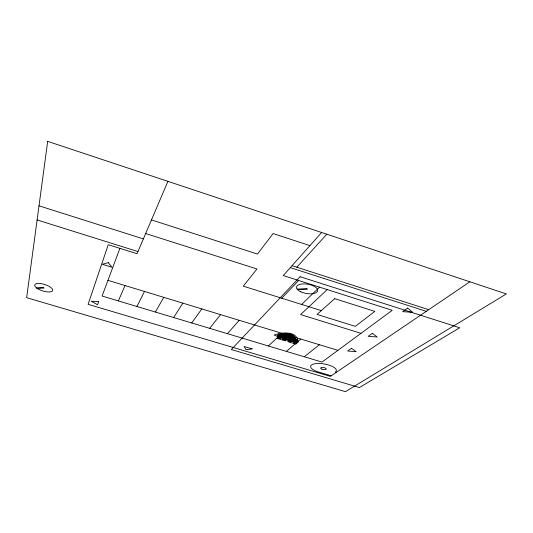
<?xml version="1.0" encoding="UTF-8"?>
<svg xmlns="http://www.w3.org/2000/svg" width="533" height="533" viewBox="0 0 533 533"><rect width="100%" height="100%" fill="white"/><g stroke="black" fill="none" stroke-linecap="round" stroke-linejoin="round"><path stroke-width="0.8" d="M294.762 338.322L293.257 338.355M294.409 342.079L295.948 343.445L294.409 342.079L294.676 340.62M294.596 342.079L295.122 339.155L295.728 339.961L295.235 342.719C297.854 343.872 297.401 339.001 296.408 339.794M295.016 341.073L295.455 338.062L295.016 341.073L293.603 341.1L294.103 338.342L294.582 338.828M295.922 340.354L295.628 340.054L295.129 342.812L293.643 342.746L294.036 340.56M296.641 342.699L297.161 339.774M290.911 338.895L290.425 338.402L289.925 341.16L291.324 341.133L291.724 338.941M292.61 336.936L292.311 336.636L291.997 339.401L293.41 339.374L293.943 336.436L293.103 336.363M294.209 338.642L293.916 338.342L293.416 341.107L291.924 341.04L292.191 339.581M292.011 341.127L292.404 338.935M292.69 340.367L294.243 341.746L292.69 340.367L292.957 338.908M292.877 340.367L293.143 338.901M293.41 339.374L293.856 336.35M294.929 340.987L293.516 341.013L294.016 338.248L293.41 337.436M293.73 342.832L294.123 340.647M288.253 341.1L289.652 341.073L289.852 338.015L290.338 338.315L289.739 341.16L288.253 341.1L288.653 338.915M288.34 341.187L288.606 339.728M290.678 338.322L289.292 336.916L289.832 333.971L290.638 334.791L290.219 337.662L291.638 337.629L292.091 334.597L291.331 334.617M291.391 334.864L289.073 334.664L288.2 339.468L289.606 339.441L289.539 337.509M291.138 336.849L290.871 338.315L289.486 336.916L290.025 333.964M289.006 340.427L290.565 341.8L289.006 340.427L289.272 338.968M290.845 335.19L290.538 334.884L290.032 337.662L288.62 337.695L289.945 337.576L290.452 334.797L289.832 333.971M289.192 340.427L289.459 338.968M289.606 339.441L289.792 337.889M290.039 338.015L289.725 337.502M292.111 336.236L291.804 339.401L290.312 339.341L290.578 337.875M290.392 339.428L290.951 336.849M291.078 338.662L292.637 340.047L291.078 338.662L291.478 336.456M291.265 338.662L291.664 336.456M291.324 341.133L291.504 339.588M287.314 335.264L286.114 334.051L285.568 336.989L286.221 337.642L286.734 334.871L286.081 334.891L286.821 334.964L285.948 339.501L284.549 339.528L285.362 334.744L284.462 339.441L285.948 339.501M285.861 339.414L286.128 337.955M289.519 339.354L288.113 339.381L288.32 336.31L288.013 339.468L286.521 339.408L286.794 337.949M286.607 339.494L287.014 337.302M286.308 337.735L287.147 338.382L286.501 337.729L287.014 334.957L288.36 334.671L287.907 337.702L284.815 337.675L287.907 337.702M287.274 338.735L288.846 340.114L287.274 338.735L287.68 336.536M287.467 338.728L287.867 336.53M287.82 337.616L288.36 334.671M288.32 336.31L288.007 335.797M288.62 337.695L289.073 334.664M284.968 336.683L284.482 336.383L284.362 339.534L282.876 339.474L283.15 338.015M282.963 339.561L283.236 338.102M283.889 334.784L284.722 334.857L284.176 337.789L282.776 337.815L283.289 335.05L283.596 335.357M283.623 338.795L285.195 340.174L283.623 338.795L284.029 336.603M283.809 338.795L284.635 334.771M284.669 336.383L284.349 335.87M285.175 337.076L284.875 336.776M287.667 334.944L286.927 334.871L286.408 337.642L285.755 336.983L286.301 334.044M286.168 334.977L285.362 334.744M287.127 335.27L286.114 334.051M280.931 334.844L280.471 337.855L280.931 334.844L280.191 334.857M281.844 337.076L283.429 338.468L281.844 337.076L282.39 334.144L283.203 334.964L282.59 337.822L281.098 337.762L281.651 334.837L282.483 334.911L281.651 334.837M281.184 337.849L281.737 334.924M283.942 335.037L282.397 334.817M282.03 337.076L282.39 334.144M282.896 334.657L282.577 334.144M280.471 337.855L277.493 337.915L277.959 334.911L278.706 334.891L279.405 335.13L278.886 337.889L279.732 338.535L279.072 337.882L279.598 335.124L280.245 335.11M278.759 335.144L279.319 335.044L278.799 337.802L278.139 337.149L278.692 334.224L280.098 335.617M280.158 335.024L279.512 335.037L278.986 337.795L278.326 337.142L278.879 334.218M279.718 335.43L278.692 334.224M119.905 248.351L102.096 296.035L321.999 362.087L392.221 310.313L283.256 275.568L321.639 232.488M167.928 181.36L137.034 253.715L108.252 244.707L88.105 304.323L330.36 376.378L469.853 281.79M118.373 300.918L125.022 285.528M136.954 306.502L144.49 291.458M155.369 312.038L163.778 297.334M173.625 317.521L182.886 303.15M191.727 322.958L201.827 308.92M209.662 328.341L220.589 314.63M227.451 333.685L239.184 320.293M296.821 267.213L326.809 234.207M281.757 298.22L298.633 280.471M301.645 304.443L319.547 287.14M327.242 289.599L300.599 314.57L361.001 333.332M268.372 345.977L281.944 333.318M286.408 351.394L300.772 339.048M304.283 356.764L319.427 344.731M277.353 335.59C283.043 333.405 294.589 331.419 295.735 339.901M278.186 336.776L274.169 335.03C281.91 332.172 297.694 330.607 298.127 342.306L296.595 342.086M278.792 334.984L277.959 334.911M280.278 334.951L281.018 334.931M283.976 334.871L284.722 334.857M285.448 334.831L286.194 334.811M288.446 334.764L287.613 334.691M289.153 334.751L289.825 334.651M291.418 334.704L292.091 334.597M282.363 334.984L283.856 334.951M289.792 334.811L291.304 334.777M293.183 336.45L293.943 336.436M284.136 336.703L285.708 336.756M287.78 336.629L289.366 336.689M291.564 336.556L293.157 336.616M288.853 336.849L288.52 336.709M280.385 337.769L277.493 337.915M281.098 337.762L282.497 337.735L282.71 334.657M282.683 337.729L284.176 337.789M290.132 337.576L291.638 337.629M293.723 337.949L293.33 341.02L291.924 341.04M294.702 338.075L295.542 338.149M289.499 338.335L290.998 338.302M293.177 338.268L294.676 338.235M289.586 338.422L291.078 338.388M290.572 338.548L290.238 338.408M282.876 339.474L284.276 339.448M286.521 339.408L287.927 339.381M290.312 339.341L291.718 339.314L291.924 336.236M291.911 339.314L293.323 339.281M295.429 339.661L295.049 342.726L293.643 342.746M296.495 339.874L297.247 339.861M294.882 339.981L296.468 340.041M289.839 341.073L291.245 341.047M296.721 342.786L295.315 342.806L295.815 340.054L296.108 340.354M280.038 336.743L281.89 336.836M286.607 337.649L287.16 337.802M336.27 372.374L335.317 372.087A13.045 4.57 9.7 0 0 328.541 364.978A13.045 4.57 9.7 0 0 311.612 364.918A13.045 4.57 9.7 0 0 318.587 372.027L331.233 375.792M107.959 280.338L337.909 350.354M37.11 219.942L137.947 251.563M321.332 310.612L243.275 286.168L256.979 268.972L145.656 233.521M39.009 205.818L143.357 238.897M151.465 219.909L257.439 254.048L273.116 233.547L309.926 245.633M292.064 265.687L428.719 309.686M290.318 267.639L426.287 311.339M291.358 339.714L292.43 340.507M292.737 340.78L293.523 341.653M279.932 335.27L280.285 335.617M285.062 336.776L285.555 337.262M288.706 336.703L289.192 337.196M291.798 335.723L292.144 336.07M294.429 338.475L294.769 338.821M295.122 339.155L295.462 339.501M292.497 336.629L292.983 337.123M47.677 141.358L26.65 297.674L345.484 391.642L506.35 293.936L47.677 141.358M98.658 301.671L97.519 304.756L91.183 301.158L98.658 301.671M300.119 276.707L231.335 349.541L359.402 387.551L459.732 327.768L300.119 276.707M277.973 337.482L277.013 338.382L285.135 340.84L286.121 339.954L288.833 340.774L287.833 341.66L295.908 344.105L296.934 343.232L294.236 342.413L295.255 341.526L292.544 340.707L293.563 339.814L290.845 338.988L291.864 338.082L289.126 337.249L288.12 338.155L285.388 337.329L284.395 338.235L281.677 337.409L280.698 338.308L277.973 337.482M334.731 298.667L317.048 314.43L355.311 326.363L374.832 311.385L334.731 298.667M351.454 348.309L347.696 351L356.204 351.693L351.454 348.309M372.374 333.338L368.176 336.343L377.244 337.016L372.374 333.338M407.645 308.094L402.655 311.665L412.682 312.305L407.645 308.094M108.266 262.642L102.329 264.268L111.977 267.24L108.266 262.642M252.136 348.888L246.093 349.708L244.087 346.49L252.136 348.888M43.373 287.507L36.537 287.907L37.217 288.393L44.052 288L43.373 287.507M306.841 288.633L297.121 289.093L297.601 289.666L307.314 289.212L306.841 288.633M300.892 291.851A10.74 4.697 9.9 0 0 317.655 290.838A10.74 4.697 9.9 0 0 302.757 283.916A10.74 4.697 9.9 0 0 300.892 291.851M38.083 288.926A9.394 3.365 17.5 0 0 52.62 290.658A9.394 3.365 17.5 0 0 40.408 283.556A9.394 3.365 17.5 0 0 38.083 288.926M321.779 369.109A2.865 1.006 9.7 0 0 326.269 369.076A2.865 1.006 9.7 0 0 322.325 367.437A2.865 1.006 9.7 0 0 321.779 369.109"/></g></svg>
